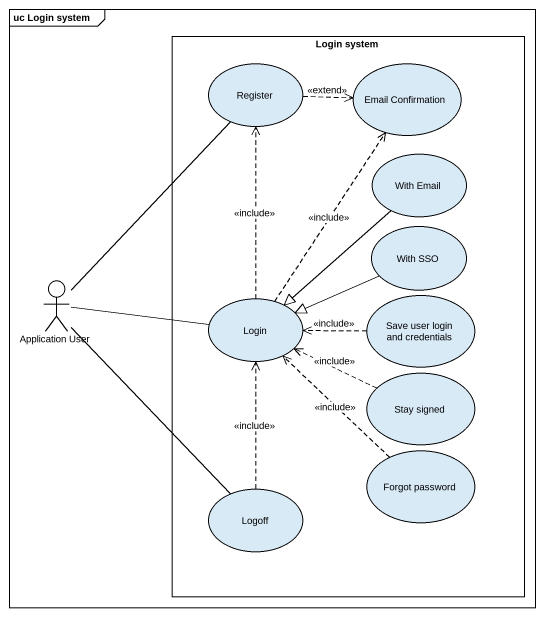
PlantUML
@startuml
mainframe uc Login system
rectangle "Login system" as Login_system {
  usecase Register
  usecase "Email Confirmation" as Email_Confirmation
  usecase "With Email" as With_Email
  usecase "With SSO" as With_SSO
  usecase Login
  usecase "Save user login and credentials" as Save_user_login_and
  usecase "Stay signed" as Stay_signed
  usecase "Forgot password" as Forgot_password
  usecase Logoff
}
actor "Application User" as Application_User
Register .right.> Email_Confirmation : <<extend>>
With_Email --|> Login
With_SSO -left-|> Login
Application_User -up- Register
Application_User -right- Login
Application_User -- Logoff
Login .up.> Register : <<include>>
Login .up.> Email_Confirmation : <<include>>
Save_user_login_and .left.> Login : <<include>>
Stay_signed .left.> Login : <<include>>
Forgot_password .up.> Login : <<include>>
Logoff .up.> Login : <<include>>
@enduml
